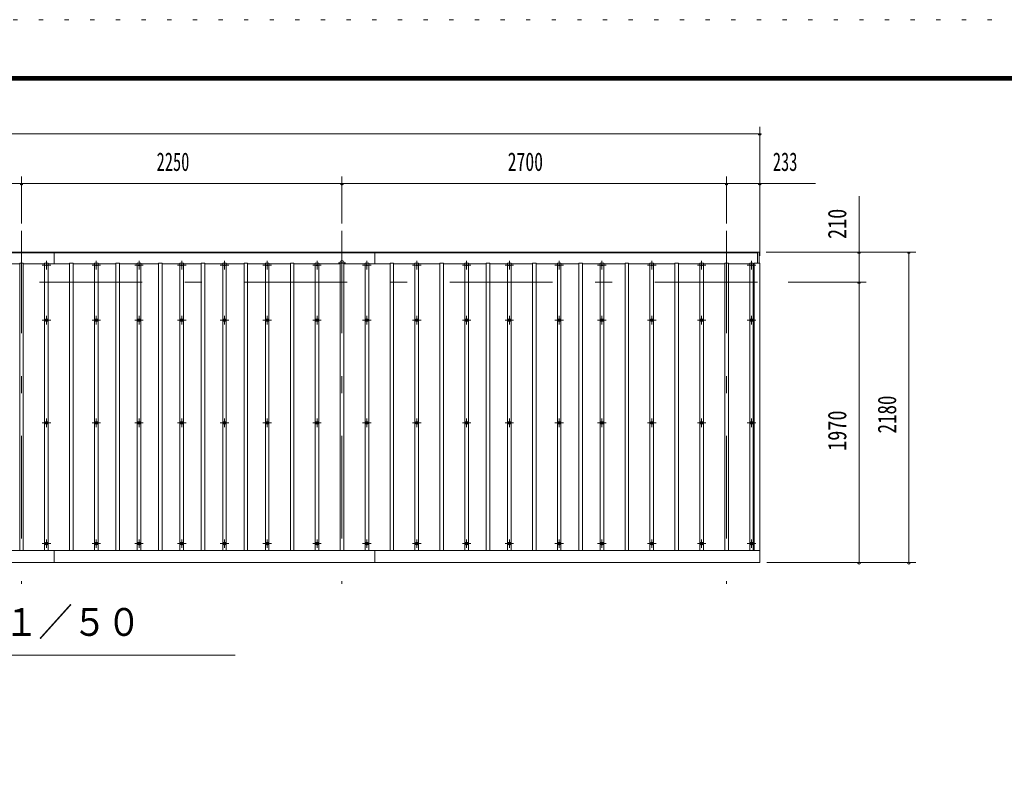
# Model space of a CAD drawing. Units: millimetres, scale not verified. Extents: x -25848 to 25858, y -10500 to 10500.
# Drawn here: x 3223 to 10136, y 5250 to 10500 of the extents above; entities that cross this region are included whole.
import ezdxf
from ezdxf.enums import TextEntityAlignment as Align

# ---------------------------------------------------------------- set-up
doc = ezdxf.new("R2010")
doc.units = ezdxf.units.MM
doc.header["$LTSCALE"] = 60
doc.linetypes.add('USER3', pattern=[24, 12, -5, 2, -5])
doc.linetypes.add('USER4', pattern=[3, 0.5, -2.5])
for name, color, linetype, lineweight in [('0-2_1-05BOLD', 7, 'Continuous', 18), ('0-3_1-25CENTER', 3, 'USER3', 18), ('0-4_1-45THIN', 4, 'Continuous', 18), ('0-5_1-55DIM', 3, 'Continuous', 18), ('0-C_F-F', 5, 'Continuous', 18), ('0-D_F-E_J_ADD', 5, 'USER4', 18)]:
    doc.layers.add(name, color=color, linetype=linetype, lineweight=lineweight)
doc.styles.add('ＭＳ ゴシック', font='')
doc.styles.get('ＭＳ ゴシック').set_extended_font_data('MS Gothic')

msp = doc.modelspace()

# ---------------------------------------------------------------- linework, layer by layer
at = {"layer": '0-2_1-05BOLD'}
for p, q in [((-2232.28, 8862.67), (8403.72, 8862.67)), ((3465.72, 8867.67), (3465.72, 8784.63)), ((5715.72, 8867.67), (5715.72, 8784.63)), ((8403.72, 8790.67), (8403.72, 8867.67)), ((8413.72, 8790.67), (8413.72, 8867.67)), ((8378.72, 8790.67), (8418.72, 8790.67)), ((8378.72, 6773.43), (8378.72, 8790.67)), ((-2247.28, 6773.43), (8418.72, 6773.43)), ((3465.72, 6773.43), (3465.72, 6687.67)), ((5715.73, 6773.43), (5715.73, 6687.67))]:
    msp.add_line(p, q, dxfattribs=at)
for points in [[(-2242.27, 8790.67), (-2242.27, 8867.67), (8413.72, 8867.67)], [(-2247.28, 6687.67), (8418.72, 6687.67), (8418.72, 8790.67)]]:
    msp.add_lwpolyline(points, dxfattribs=at)
for centre in [(3410.72, 8390.17), (3760.72, 8390.17), (4060.72, 8390.17), (4360.72, 8390.17), (4660.72, 8390.17), (4960.72, 8390.17), (5310.72, 8390.17), (5660.72, 8390.17), (6010.72, 8390.17), (6360.72, 8390.17), (6660.72, 8390.17), (7010.72, 8390.17), (7310.73, 8390.17), (7660.72, 8390.17), (8010.72, 8390.17), (8360.73, 8390.17), (3410.72, 7668.51), (3760.72, 7668.51), (4060.72, 7668.51), (4360.72, 7668.51), (4660.72, 7668.51), (4960.72, 7668.51), (5310.72, 7668.51), (5660.72, 7668.51), (6010.72, 7668.51), (6360.72, 7668.51), (6660.72, 7668.51), (7010.72, 7668.51), (7310.73, 7668.51), (7660.72, 7668.51), (8010.72, 7668.51), (8360.73, 7668.51), (3410.72, 6820.85), (3760.72, 6820.85), (4060.72, 6820.85), (4360.72, 6820.85), (4660.72, 6820.85), (4960.72, 6820.85), (5310.72, 6820.85), (5660.72, 6820.85), (6010.72, 6820.85), (6360.72, 6820.85), (6660.72, 6820.85), (7010.72, 6820.85), (7310.73, 6820.85), (7660.72, 6820.85), (8010.72, 6820.85), (8360.73, 6820.85)]:
    msp.add_circle(centre, 10, dxfattribs=at)
for centre, radius, start, end in [((3410.72, 8765.7), 14.5, 46.39838, 133.60162), ((3760.72, 8765.7), 14.5, 46.39838, 133.60162), ((4060.72, 8765.7), 14.5, 46.39838, 133.60162), ((4360.72, 8765.7), 14.5, 46.39838, 133.60162), ((4660.72, 8765.7), 14.5, 46.39838, 133.60162), ((4960.72, 8765.7), 14.5, 46.39838, 133.60162), ((5310.72, 8765.7), 14.5, 46.39838, 133.60162), ((5485.72, 8792.15), 15, 326.44154, 213.55197), ((5660.72, 8765.7), 14.5, 46.39838, 133.60162), ((6010.72, 8765.7), 14.5, 46.39838, 133.60162), ((6360.72, 8765.7), 14.5, 46.39838, 133.60162), ((6660.72, 8765.7), 14.5, 46.39838, 133.60162), ((7010.72, 8765.7), 14.5, 46.39838, 133.60162), ((7310.73, 8765.7), 14.5, 46.39838, 133.60162), ((7660.72, 8765.7), 14.5, 46.39838, 133.60162), ((8010.72, 8765.7), 14.5, 46.39838, 133.60162), ((8360.73, 8765.7), 14.5, 46.39838, 133.60162), ((3410.72, 8786.7), 14.5, 226.3961, 313.6039), ((3760.72, 8786.7), 14.5, 226.3961, 313.6039), ((4060.72, 8786.7), 14.5, 226.3961, 313.6039), ((4360.72, 8786.7), 14.5, 226.3961, 313.6039), ((4660.72, 8786.7), 14.5, 226.3961, 313.6039), ((4960.72, 8786.7), 14.5, 226.3961, 313.6039), ((5310.72, 8786.7), 14.5, 226.3961, 313.6039), ((5660.72, 8786.7), 14.5, 226.3961, 313.6039), ((6010.72, 8786.7), 14.5, 226.3961, 313.6039), ((6360.72, 8786.7), 14.5, 226.3961, 313.6039), ((6660.72, 8786.7), 14.5, 226.3961, 313.6039), ((7010.72, 8786.7), 14.5, 226.3961, 313.6039), ((7310.73, 8786.7), 14.5, 226.3961, 313.6039), ((7660.72, 8786.7), 14.5, 226.3961, 313.6039), ((8010.72, 8786.7), 14.5, 226.3961, 313.6039), ((8360.73, 8786.7), 14.5, 226.3961, 313.6039)]:
    msp.add_arc(centre, radius, start, end, dxfattribs=at)
at = {"layer": '0-3_1-25CENTER'}
for p, q in [((3235.72, 9017.67), (3235.72, 6537.67)), ((5485.72, 9017.67), (5485.72, 6537.67)), ((8185.72, 9017.67), (8185.72, 6537.67)), ((3410.72, 8806.2), (3410.72, 8746.2)), ((3760.72, 8806.2), (3760.72, 8746.2)), ((4060.72, 8806.2), (4060.72, 8746.2)), ((4360.72, 8806.2), (4360.72, 8746.2)), ((4660.72, 8806.2), (4660.72, 8746.2)), ((4960.72, 8806.2), (4960.72, 8746.2)), ((5310.72, 8806.2), (5310.72, 8746.2)), ((5460.72, 8792.15), (5510.73, 8792.15)), ((5660.72, 8806.2), (5660.72, 8746.2)), ((6010.72, 8806.2), (6010.72, 8746.2)), ((6360.72, 8806.2), (6360.72, 8746.2)), ((6660.72, 8806.2), (6660.72, 8746.2)), ((7010.72, 8806.2), (7010.72, 8746.2)), ((7310.73, 8806.2), (7310.73, 8746.2)), ((7660.72, 8806.2), (7660.72, 8746.2)), ((8010.72, 8806.2), (8010.72, 8746.2)), ((8360.73, 8806.2), (8360.73, 8746.2)), ((3380.72, 8776.2), (3440.72, 8776.2)), ((3730.72, 8776.2), (3790.72, 8776.2)), ((4030.72, 8776.2), (4090.72, 8776.2)), ((4330.72, 8776.2), (4390.72, 8776.2)), ((4630.72, 8776.2), (4690.72, 8776.2)), ((4930.72, 8776.2), (4990.72, 8776.2)), ((5280.72, 8776.2), (5340.72, 8776.2)), ((5630.73, 8776.2), (5690.72, 8776.2)), ((5980.72, 8776.2), (6040.72, 8776.2)), ((6330.72, 8776.2), (6390.72, 8776.2)), ((6630.72, 8776.2), (6690.72, 8776.2)), ((6980.72, 8776.2), (7040.72, 8776.2)), ((7280.72, 8776.2), (7340.72, 8776.2)), ((7630.73, 8776.2), (7690.73, 8776.2)), ((7980.73, 8776.2), (8040.72, 8776.2)), ((8330.73, 8776.2), (8390.73, 8776.2)), ((-2397.27, 8657.67), (8568.72, 8657.67)), ((3380.72, 8390.17), (3440.72, 8390.17)), ((3410.72, 8420.17), (3410.72, 8360.17)), ((3730.72, 8390.17), (3790.72, 8390.17)), ((3760.72, 8420.17), (3760.72, 8360.17)), ((4030.72, 8390.17), (4090.72, 8390.17)), ((4060.72, 8420.17), (4060.72, 8360.17)), ((4330.72, 8390.17), (4390.72, 8390.17)), ((4360.72, 8420.17), (4360.72, 8360.17)), ((4630.72, 8390.17), (4690.72, 8390.17)), ((4660.72, 8420.17), (4660.72, 8360.17)), ((4930.72, 8390.17), (4990.72, 8390.17)), ((4960.72, 8420.17), (4960.72, 8360.17)), ((5280.72, 8390.17), (5340.72, 8390.17)), ((5310.72, 8420.17), (5310.72, 8360.17)), ((5630.73, 8390.17), (5690.72, 8390.17)), ((5660.72, 8420.17), (5660.72, 8360.17)), ((5980.72, 8390.17), (6040.72, 8390.17)), ((6010.72, 8420.17), (6010.72, 8360.17)), ((6330.72, 8390.17), (6390.72, 8390.17)), ((6360.72, 8420.17), (6360.72, 8360.17)), ((6630.72, 8390.17), (6690.72, 8390.17)), ((6660.72, 8420.17), (6660.72, 8360.17)), ((6980.72, 8390.17), (7040.72, 8390.17)), ((7010.72, 8420.17), (7010.72, 8360.17)), ((7280.72, 8390.17), (7340.72, 8390.17)), ((7310.73, 8420.17), (7310.73, 8360.17)), ((7630.73, 8390.17), (7690.73, 8390.17)), ((7660.72, 8420.17), (7660.72, 8360.17)), ((7980.73, 8390.17), (8040.73, 8390.17)), ((8010.72, 8420.17), (8010.72, 8360.17)), ((8330.73, 8390.17), (8390.73, 8390.17)), ((8360.73, 8420.17), (8360.73, 8360.17)), ((3410.72, 7698.51), (3410.72, 7638.51)), ((3760.72, 7698.51), (3760.72, 7638.51)), ((4060.72, 7698.51), (4060.72, 7638.51)), ((4360.72, 7698.51), (4360.72, 7638.51)), ((4660.72, 7698.51), (4660.72, 7638.51)), ((4960.72, 7698.51), (4960.72, 7638.51)), ((5310.72, 7698.51), (5310.72, 7638.51)), ((5660.72, 7698.51), (5660.72, 7638.51)), ((6010.72, 7698.51), (6010.72, 7638.51)), ((6360.72, 7698.51), (6360.72, 7638.51)), ((6660.72, 7698.51), (6660.72, 7638.51)), ((7010.72, 7698.51), (7010.72, 7638.51)), ((7310.73, 7698.51), (7310.73, 7638.51)), ((7660.72, 7698.51), (7660.72, 7638.51)), ((8010.72, 7698.51), (8010.72, 7638.51)), ((8360.73, 7698.51), (8360.73, 7638.51)), ((3380.72, 7668.51), (3440.72, 7668.51)), ((3730.72, 7668.51), (3790.72, 7668.51)), ((4030.72, 7668.51), (4090.72, 7668.51)), ((4330.72, 7668.51), (4390.72, 7668.51)), ((4630.72, 7668.51), (4690.72, 7668.51)), ((4930.72, 7668.51), (4990.72, 7668.51)), ((5280.72, 7668.51), (5340.72, 7668.51)), ((5630.73, 7668.51), (5690.72, 7668.51)), ((5980.72, 7668.51), (6040.72, 7668.51)), ((6330.72, 7668.51), (6390.72, 7668.51)), ((6630.72, 7668.51), (6690.72, 7668.51)), ((6980.72, 7668.51), (7040.72, 7668.51)), ((7280.72, 7668.51), (7340.72, 7668.51)), ((7630.73, 7668.51), (7690.73, 7668.51)), ((7980.73, 7668.51), (8040.73, 7668.51)), ((8330.73, 7668.51), (8390.73, 7668.51)), ((3410.72, 6850.85), (3410.72, 6790.85)), ((3760.72, 6850.85), (3760.72, 6790.85)), ((4060.72, 6850.85), (4060.72, 6790.85)), ((4360.72, 6850.85), (4360.72, 6790.85)), ((4660.72, 6850.85), (4660.72, 6790.85)), ((4960.72, 6850.85), (4960.72, 6790.85)), ((5310.72, 6850.85), (5310.72, 6790.85)), ((5660.72, 6850.85), (5660.72, 6790.85)), ((6010.72, 6850.85), (6010.72, 6790.85)), ((6360.72, 6850.85), (6360.72, 6790.85)), ((6660.72, 6850.85), (6660.72, 6790.85)), ((7010.72, 6850.85), (7010.72, 6790.85)), ((7310.73, 6850.85), (7310.73, 6790.85)), ((7660.72, 6850.85), (7660.72, 6790.85)), ((8010.72, 6850.85), (8010.72, 6790.85)), ((8360.73, 6850.85), (8360.73, 6790.85)), ((3380.72, 6820.85), (3440.72, 6820.85)), ((3730.72, 6820.85), (3790.72, 6820.85)), ((4030.72, 6820.85), (4090.72, 6820.85)), ((4330.72, 6820.85), (4390.72, 6820.85)), ((4630.72, 6820.85), (4690.72, 6820.85)), ((4930.72, 6820.85), (4990.72, 6820.85)), ((5280.72, 6820.85), (5340.72, 6820.85)), ((5630.73, 6820.85), (5690.72, 6820.85)), ((5980.72, 6820.85), (6040.72, 6820.85)), ((6330.72, 6820.85), (6390.72, 6820.85)), ((6630.72, 6820.85), (6690.72, 6820.85)), ((6980.72, 6820.85), (7040.72, 6820.85)), ((7280.72, 6820.85), (7340.72, 6820.85)), ((7630.73, 6820.85), (7690.73, 6820.85)), ((7980.73, 6820.85), (8040.72, 6820.85)), ((8330.73, 6820.85), (8390.73, 6820.85))]:
    msp.add_line(p, q, dxfattribs=at)
at = {"layer": '0-4_1-45THIN'}
for p, q in [((3223.22, 8784.63), (3073.22, 8784.63)), ((3223.22, 8790.67), (3223.22, 6773.43)), ((3223.22, 8790.67), (3248.22, 8790.67)), ((3248.22, 8790.67), (3248.22, 6773.43)), ((3248.22, 8784.63), (3398.22, 8784.63)), ((3398.22, 8790.67), (3398.22, 6773.43)), ((3398.22, 8790.67), (3423.22, 8790.67)), ((3423.22, 8790.67), (3423.22, 6773.43)), ((3573.22, 8784.63), (3423.22, 8784.63)), ((3573.22, 8790.67), (3573.22, 6773.43)), ((3598.22, 8784.63), (3748.22, 8784.63)), ((3748.22, 8790.67), (3748.22, 6773.43)), ((3748.22, 8790.67), (3773.22, 8790.67)), ((3773.22, 8790.67), (3773.22, 6773.43)), ((3898.22, 8784.63), (3773.22, 8784.63)), ((3898.22, 8790.67), (3898.22, 6773.43)), ((3898.22, 8790.67), (3923.22, 8790.67)), ((3923.22, 8790.67), (3923.22, 6773.43)), ((3923.22, 8784.63), (4048.22, 8784.63)), ((4048.22, 8790.67), (4048.22, 6773.43)), ((4198.22, 8784.63), (4073.22, 8784.63)), ((4198.22, 8790.67), (4198.22, 6773.43)), ((4198.22, 8790.67), (4223.22, 8790.67)), ((4223.22, 8790.67), (4223.22, 6773.43)), ((4223.22, 8784.63), (4348.22, 8784.63)), ((4348.22, 8790.67), (4348.22, 6773.43)), ((4498.22, 8784.63), (4373.22, 8784.63)), ((4498.22, 8790.67), (4498.22, 6773.43)), ((4523.22, 8784.63), (4648.22, 8784.63)), ((4648.22, 8790.67), (4648.22, 6773.43)), ((4648.22, 8790.67), (4673.22, 8790.67)), ((4673.22, 8790.67), (4673.22, 6773.43)), ((4798.22, 8784.63), (4673.22, 8784.63)), ((4798.22, 8790.67), (4798.22, 6773.43)), ((4798.22, 8790.67), (4823.22, 8790.67)), ((4823.22, 8790.67), (4823.22, 6773.43)), ((4823.22, 8784.63), (4948.22, 8784.63)), ((4948.22, 8790.67), (4948.22, 6773.43)), ((5123.22, 8784.63), (4973.22, 8784.63)), ((5123.22, 8790.67), (5123.22, 6773.43)), ((5148.22, 8784.63), (5298.22, 8784.63)), ((5298.22, 8790.67), (5298.22, 6773.43)), ((5473.22, 8784.63), (5323.22, 8784.63)), ((5473.22, 8790.67), (5473.22, 6773.43)), ((5498.22, 8784.63), (5648.22, 8784.63)), ((5648.22, 8790.67), (5648.22, 6773.43)), ((5648.22, 8790.67), (5673.22, 8790.67)), ((5673.22, 8790.67), (5673.22, 6773.43)), ((5823.22, 8784.63), (5673.22, 8784.63)), ((5823.22, 8790.67), (5823.22, 6773.43)), ((5823.22, 8790.67), (5848.22, 8790.67)), ((5848.22, 8790.67), (5848.22, 6773.43)), ((5848.22, 8784.63), (5998.22, 8784.63)), ((5998.22, 8790.67), (5998.22, 6773.43)), ((5998.22, 8790.67), (6023.23, 8790.67)), ((6023.23, 8790.67), (6023.23, 6773.43)), ((6173.22, 8784.63), (6023.23, 8784.63)), ((6173.22, 8790.67), (6173.22, 6773.43)), ((6198.22, 8784.63), (6348.23, 8784.63)), ((6348.23, 8790.67), (6348.23, 6773.43)), ((6498.22, 8784.63), (6373.22, 8784.63)), ((6498.22, 8790.67), (6498.22, 6773.43)), ((6498.22, 8790.67), (6523.22, 8790.67)), ((6523.22, 8790.67), (6523.22, 6773.43)), ((6523.22, 8784.63), (6648.22, 8784.63)), ((6648.22, 8790.67), (6648.22, 6773.43)), ((6648.22, 8790.67), (6673.23, 8790.67)), ((6673.23, 8790.67), (6673.23, 6773.43)), ((6823.22, 8784.63), (6673.23, 8784.63)), ((6823.22, 8790.67), (6823.22, 6773.43)), ((6848.22, 8784.63), (6998.22, 8784.63)), ((6998.22, 8790.67), (6998.22, 6773.43)), ((7148.22, 8784.63), (7023.22, 8784.63)), ((7148.22, 8790.67), (7148.22, 6773.43)), ((7173.22, 8784.63), (7298.22, 8784.63)), ((7298.22, 8790.67), (7298.22, 6773.43)), ((7298.22, 8790.67), (7323.23, 8790.67)), ((7323.23, 8790.67), (7323.23, 6773.43)), ((7473.22, 8784.63), (7323.23, 8784.63)), ((7473.22, 8790.67), (7473.22, 6773.43)), ((7498.23, 8784.63), (7648.22, 8784.63)), ((7648.22, 8790.67), (7648.22, 6773.43)), ((7648.22, 8790.67), (7673.22, 8790.67)), ((7673.22, 8790.67), (7673.22, 6773.43)), ((7823.22, 8784.63), (7673.22, 8784.63)), ((7823.22, 8790.67), (7823.22, 6773.43)), ((7823.22, 8790.67), (7848.22, 8790.67)), ((7848.22, 8790.67), (7848.22, 6773.43)), ((7848.22, 8784.63), (7998.22, 8784.63)), ((7998.22, 8790.67), (7998.22, 6773.43)), ((7998.22, 8790.67), (8023.22, 8790.67)), ((8023.22, 8790.67), (8023.22, 6773.43)), ((8173.22, 8784.63), (8023.22, 8784.63)), ((8173.23, 8790.67), (8173.23, 6773.43)), ((8198.23, 8784.63), (8348.23, 8784.63)), ((8348.23, 8790.67), (8348.23, 6773.43)), ((8378.72, 8775.67), (8373.23, 8775.67))]:
    msp.add_line(p, q, dxfattribs=at)
for points in [[(3573.22, 8790.67), (3598.22, 8790.67), (3598.22, 6773.43)], [(4048.22, 8790.67), (4073.22, 8790.67), (4073.22, 6773.43)], [(4348.22, 8790.67), (4373.22, 8790.67), (4373.22, 6773.43)], [(4498.22, 8790.67), (4523.22, 8790.67), (4523.22, 6773.43)], [(4948.22, 8790.67), (4973.22, 8790.67), (4973.22, 6773.43)], [(5123.22, 8790.67), (5148.22, 8790.67), (5148.22, 6773.43)], [(5298.22, 8790.67), (5323.22, 8790.67), (5323.22, 6773.43)], [(5473.22, 8790.67), (5498.22, 8790.67), (5498.22, 6773.43)], [(6173.22, 8790.67), (6198.22, 8790.67), (6198.22, 6773.43)], [(6348.23, 8790.67), (6373.22, 8790.67), (6373.23, 6773.43)], [(6823.22, 8790.67), (6848.22, 8790.67), (6848.22, 6773.43)], [(6998.22, 8790.67), (7023.22, 8790.67), (7023.22, 6773.43)], [(7148.22, 8790.67), (7173.22, 8790.67), (7173.22, 6773.43)], [(7473.22, 8790.67), (7498.23, 8790.67), (7498.23, 6773.43)], [(8173.23, 8790.67), (8198.23, 8790.67), (8198.23, 6773.43)], [(8348.23, 8790.67), (8373.23, 8790.67), (8373.23, 6773.43)]]:
    msp.add_lwpolyline(points, dxfattribs=at)
at = {"layer": '0-5_1-55DIM'}
for p, q in [((8418.72, 9748.67), (8418.72, 8840.67)), ((-2247.28, 9698.67), (8418.72, 9698.67)), ((8428.72, 9698.67), (8408.72, 9698.67)), ((435.72, 9348.67), (3235.72, 9348.67)), ((3245.72, 9348.67), (3225.72, 9348.67)), ((3235.72, 9398.67), (3235.72, 9067.67)), ((3235.72, 9348.67), (5485.72, 9348.67)), ((5495.72, 9348.67), (5475.72, 9348.67)), ((5485.72, 9398.67), (5485.72, 9067.67)), ((5485.72, 9348.67), (8185.72, 9348.67)), ((8195.72, 9348.67), (8175.72, 9348.67)), ((8185.72, 9398.67), (8185.72, 9067.67)), ((8185.72, 9348.67), (8418.72, 9348.67)), ((8428.72, 9348.67), (8408.72, 9348.67)), ((8418.72, 9348.67), (8811.22, 9348.67)), ((9115.72, 8867.67), (9115.72, 9260.17)), ((9515.72, 8867.67), (8463.72, 8867.67)), ((9125.72, 8867.67), (9105.72, 8867.67)), ((9115.72, 8657.67), (9115.72, 8867.67)), ((9475.72, 8867.67), (9455.72, 8867.67)), ((9465.72, 6687.67), (9465.72, 8867.67)), ((9165.72, 8657.67), (8618.72, 8657.67)), ((9125.72, 8657.67), (9105.72, 8657.67)), ((9115.72, 6687.67), (9115.72, 8657.67)), ((9515.72, 6687.67), (8468.72, 6687.67)), ((9125.72, 6687.67), (9105.72, 6687.67)), ((9475.72, 6687.67), (9455.72, 6687.67)), ((1435.72, 6037.67), (4735.72, 6037.67))]:
    msp.add_line(p, q, dxfattribs=at)
for centre in [(8418.72, 9698.67), (3235.72, 9348.67), (5485.72, 9348.67), (8185.72, 9348.67), (8418.72, 9348.67), (9115.72, 8867.67), (9465.72, 8867.67), (9115.72, 8657.67), (9115.72, 6687.67), (9465.72, 6687.67)]:
    msp.add_arc(centre, 10, 180, 0, dxfattribs=at)
at = {"layer": '0-C_F-F'}
for p, q in [((-3341.94, 10100), (25358.06, 10100)), ((-3339.44, 10097.5), (25355.56, 10097.5)), ((-3336.94, 10095), (25353.06, 10095)), ((-3334.44, 10092.5), (25350.56, 10092.5)), ((-3331.94, 10090), (25348.06, 10090)), ((-3329.44, 10087.5), (25345.56, 10087.5)), ((-3326.94, 10085), (25343.06, 10085)), ((-3324.44, 10082.5), (25340.56, 10082.5)), ((-3321.94, 10080), (25338.06, 10080)), ((-3319.44, 10077.5), (25335.56, 10077.5)), ((-3316.94, 10075), (25333.06, 10075))]:
    msp.add_line(p, q, dxfattribs=at)
at = {"layer": '0-D_F-E_J_ADD'}
msp.add_lwpolyline([(-3841.94, -10500), (-3841.94, 10500), (25858.06, 10500)], dxfattribs=at)

# ---------------------------------------------------------------- texts
at = {"layer": '0-5_1-55DIM', "color": 7, "style": 'ＭＳ ゴシック'}
for s, height, width, p in [('2250', 130.2, 0.65, (4184.04, 9398.67)), ('2700', 130.2, 0.7, (6649.12, 9398.67)), ('233', 130.2, 0.65, (8510.55, 9398.67)), ('屋根伏図\u3000Ｓ＝１／５０', 195.4, 0.9, (1435.72, 6114.32))]:
    msp.add_text(s, height=height, dxfattribs=dict(at, width=width)).set_placement(p, align=Align.BOTTOM_LEFT)
for s, width, p in [('210', 0.8, (9065.72, 8960.02)), ('2180', 0.75, (9415.72, 7594.64)), ('1970', 0.8, (9065.72, 7472.48))]:
    msp.add_text(s, height=130.2, rotation=90, dxfattribs=dict(at, width=width)).set_placement(p, align=Align.BOTTOM_LEFT)

doc.saveas('drawing.dxf')
